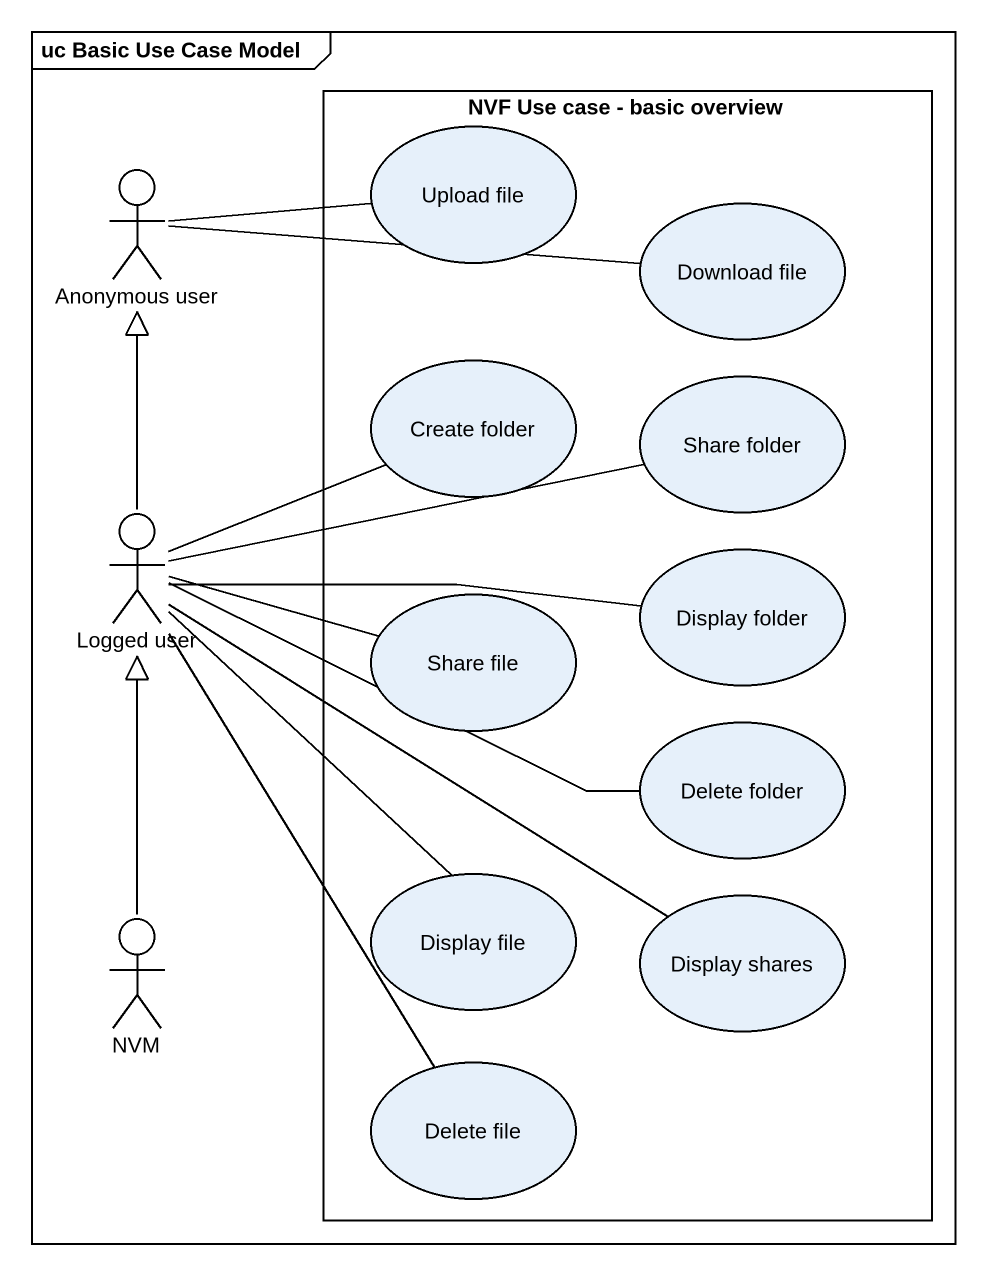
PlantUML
@startuml
mainframe uc Basic Use Case Model
rectangle "NVF Use case - basic overview" as NVF_Use_case_basic_overview {
  usecase "Upload file" as Upload_file
  usecase "Download file" as Download_file
  usecase "Create folder" as Create_folder
  usecase "Share folder" as Share_folder
  usecase "Share file" as Share_file
  usecase "Display folder" as Display_folder
  usecase "Delete folder" as Delete_folder
  usecase "Display file" as Display_file
  usecase "Display shares" as Display_shares
  usecase "Delete file" as Delete_file
}
actor "Anonymous user" as Anonymous_user
actor "Logged user" as Logged_user
actor NVM
Anonymous_user -right- Upload_file
Anonymous_user -right- Download_file
Logged_user -up-|> Anonymous_user
Logged_user -right- Create_folder
Logged_user -right- Share_folder
Logged_user -right- Share_file
Logged_user -right- Display_folder
Logged_user -right- Delete_folder
Logged_user -- Display_file
Logged_user -right- Display_shares
Logged_user -- Delete_file
NVM -up-|> Logged_user
@enduml
